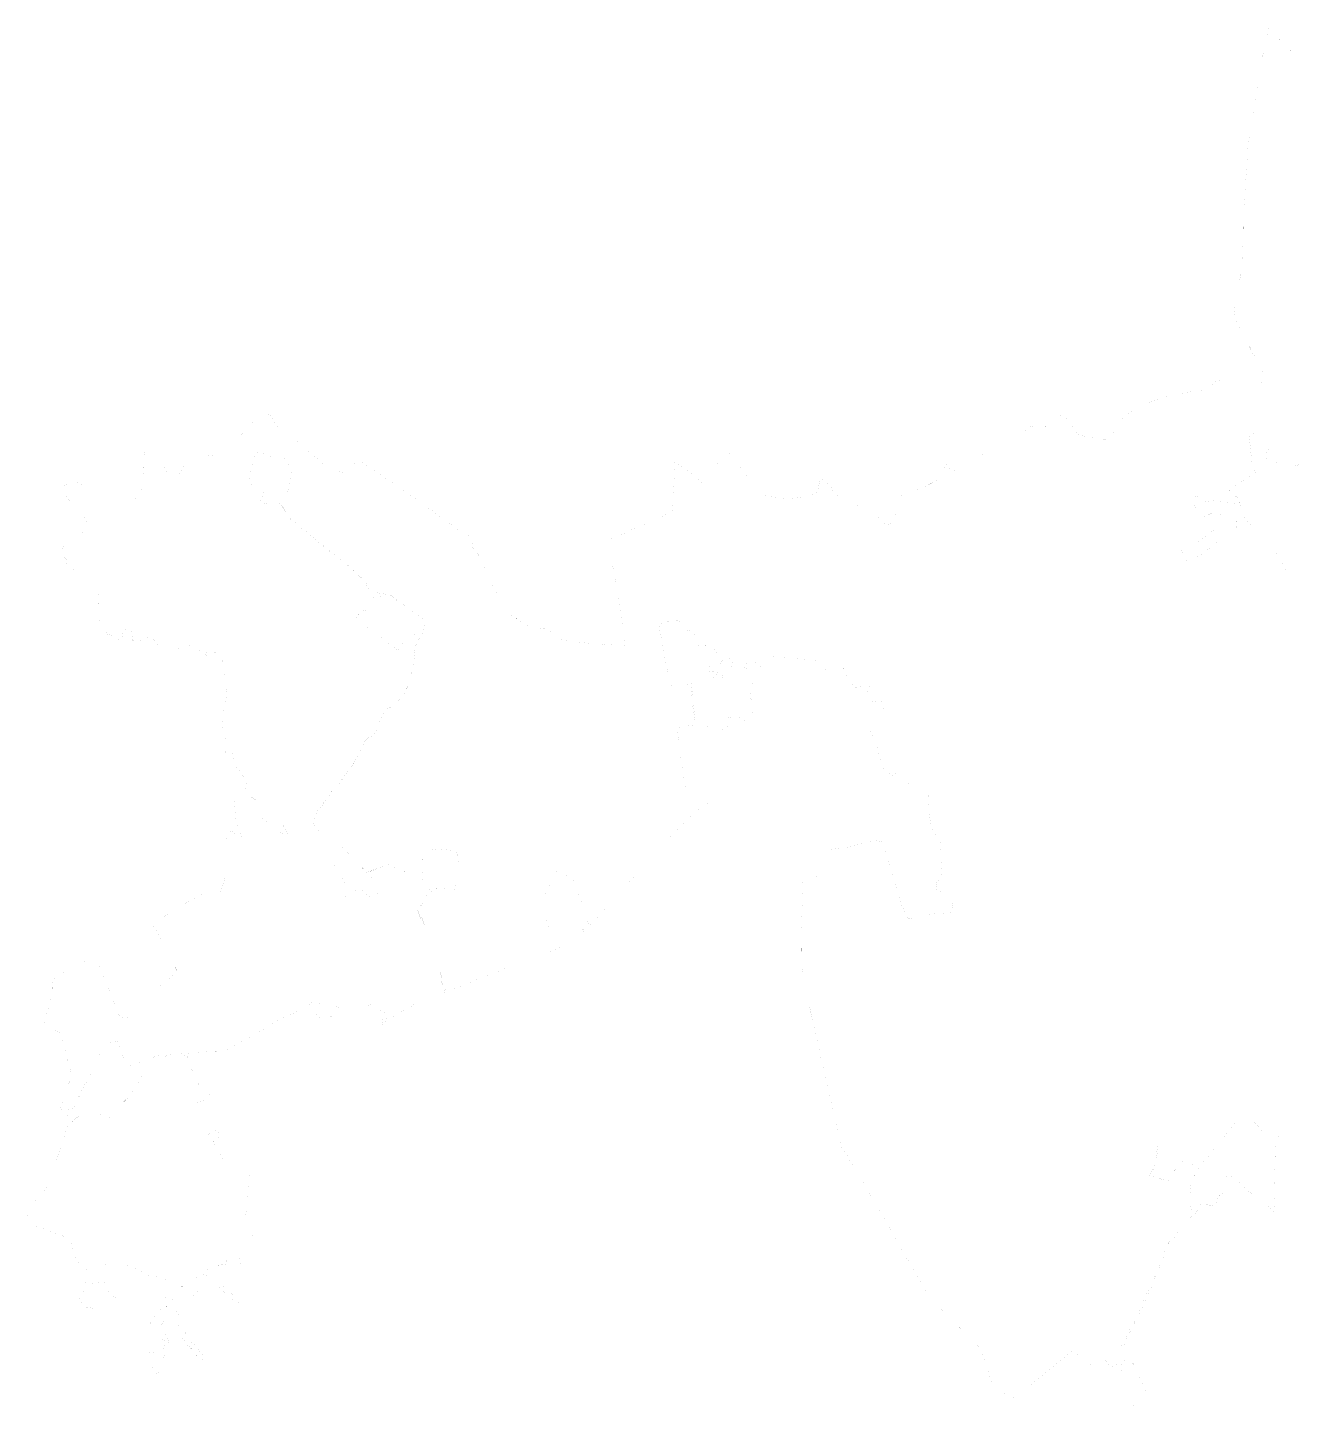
# Model space of a CAD drawing. Header units: millimetres. Extents: x 1265826 to 1360210, y 383897 to 506623.
# Drawn here: x 1287607 to 1304184, y 423503 to 441539 of the extents above; entities that cross this region are included whole.
import ezdxf

# ---------------------------------------------------------------- set-up
doc = ezdxf.new("R2010")
doc.units = ezdxf.units.MM
doc.layers.add('14', color=7, linetype='Continuous')

msp = doc.modelspace()

# ---------------------------------------------------------------- linework, layer by layer
at = {"layer": '14', "color": 12, "const_width": 0.17, "flags": 128}
for points in [[(1304237.5, 441164.7), (1304178.1, 441212.4), (1303861.6, 441538.8), (1303854.5, 441528.7), (1303855.4, 441459.6), (1303840, 441380.6), (1303801.8, 441208.8), (1303772.7, 441064.5), (1303737.3, 440798.9), (1303665.5, 440356.2), (1303649.1, 440206.3), (1303640.3, 440161.6), (1303613.3, 440048.5), (1303600.6, 439977.8), (1303573.7, 439559.3), (1303549.4, 439205.9), (1303546.5, 438946.8), (1303546, 438858.2), (1303534, 438701.7), (1303525.5, 438399.7), (1303427, 437902.1), (1303418.3, 437795.1), (1303443.9, 437696.1), (1303500.4, 437600.2), (1303661.7, 437274.9), (1303787.9, 437053), (1303777.4, 436877.7), (1303770, 436875.2), (1303684.9, 436846.7), (1303574.4, 436813.5), (1303527.3, 436808.2), (1303486.6, 436815.1), (1303445.7, 436846.3), (1303396.7, 436887.2), (1303343, 436910.4), (1303282.6, 436916.4), (1303215, 436911.4), (1303168.5, 436893.8), (1303088.6, 436820.1), (1303063.8, 436799.5), (1303012.9, 436782.9), (1302964.3, 436777.1), (1302894.8, 436777.1), (1302818.3, 436760.8), (1302734.5, 436736.2), (1302614.1, 436717.7), (1302535.1, 436708.3), (1302478.7, 436694.6), (1302421.9, 436668.6), (1302382.7, 436650.4), (1302347.4, 436644.2), (1302326.8, 436634.3), (1302236.1, 436569.9), (1302195.5, 436546.5), (1302118.6, 436517.9), (1302082.8, 436507.8), (1302035.8, 436483.9), (1301975.3, 436433), (1301918.1, 436358.1), (1301866.2, 436271.5), (1301818.1, 436208.2), (1301774.2, 436162.7), (1301739.6, 436139), (1301713.6, 436133.9), (1301665.5, 436137), (1301596.6, 436153.7), (1301531.8, 436172.7), (1301500.5, 436177.1), (1301431.6, 436186.8), (1301431, 436186.9), (1301429.3, 436187.2), (1301373.2, 436209.4), (1301342, 436243.1), (1301310.7, 436288.5), (1301287.8, 436329.2), (1301255.2, 436383.1), (1301199.3, 436435.8), (1301165.3, 436448.8), (1301135.8, 436456.5), (1301106.4, 436446.9), (1301087.9, 436428.6), (1301079.7, 436399.6), (1301082.7, 436380.4), (1301078.3, 436350.7), (1301062.5, 436327.8), (1301034.2, 436313.9), (1300996.6, 436305.7), (1300895.7, 436303.8), (1300786.3, 436309.9), (1300736.2, 436301.6), (1300709, 436284.3), (1300669.5, 436228.1), (1300643.5, 436193.7), (1300609.6, 436161.6), (1300559.9, 436126.3), (1300502.1, 436076.9), (1300461.5, 436023), (1300427.6, 435974.9), (1300394.8, 435948.4), (1300342.5, 435929.8), (1300282.2, 435918), (1300213.2, 435918.8), (1300107.1, 435939.7), (1300027.2, 435956.3), (1299989.7, 435952.6), (1299952.2, 435937.5), (1299926.1, 435920.2), (1299894.5, 435878.9), (1299879.9, 435848), (1299869.9, 435808), (1299854.2, 435778.3), (1299833.8, 435751.9), (1299804.3, 435733.5), (1299764.8, 435729.9), (1299718, 435741), (1299688.2, 435763.6), (1299662.9, 435798.8), (1299648, 435812.3), (1299634.4, 435808.8), (1299623.2, 435781.4), (1299597.6, 435688.8), (1299578.5, 435648.8), (1299552.8, 435620.5), (1299483.6, 435581.3), (1299414.5, 435547), (1299320.3, 435493.9), (1299278.3, 435479.9), (1299205.5, 435462.3), (1299150.8, 435456.2), (1299107.6, 435440), (1299069.1, 435412.3), (1299051.1, 435382.5), (1299027.6, 435321.9), (1299010.1, 435241.4), (1298985.6, 435159.1), (1298950.7, 435096.2), (1298918, 435043.5), (1298899.2, 435029.8), (1298874.2, 435025.1), (1298845.6, 435034), (1298788.3, 435088.3), (1298721.7, 435150.6), (1298670.2, 435184.4), (1298645.1, 435194.5), (1298607.3, 435222.7), (1298533, 435243.9), (1298459.3, 435278.4), (1298325.5, 435344.7), (1298262.6, 435377.4), (1298225.9, 435404.5), (1298184.8, 435441.3), (1298148, 435491.2), (1298100.8, 435559.3), (1298074.4, 435589.9), (1298053.8, 435606.8), (1298028.7, 435610.1), (1298000.3, 435600.8), (1297983.3, 435581.2), (1297974.6, 435520.8), (1297971.4, 435485.4), (1297962.5, 435467.1), (1297950.1, 435447.6), (1297927.4, 435431.5), (1297894.4, 435422.1), (1297815.1, 435410.2), (1297782, 435388.1), (1297717.3, 435379.6), (1297649.8, 435374.4), (1297600.6, 435363.9), (1297531.8, 435362.7), (1297432.9, 435374.1), (1297318, 435394.9), (1297249, 435410), (1297211.8, 435424.6), (1297121.2, 435481.8), (1297095.3, 435516), (1297082.8, 435569.3), (1297067.6, 435621.9), (1297056, 435644.1), (1297012.4, 435695.8), (1296954.6, 435776), (1296923.1, 435833.2), (1296906.7, 435860.7), (1296872.7, 435903), (1296827.1, 435950.7), (1296805, 435962.3), (1296773.9, 435965.5), (1296739.6, 435951.7), (1296705.4, 435919.7), (1296669.5, 435864.3), (1296640.1, 435813.4), (1296609.6, 435737.6), (1296587.2, 435673.6), (1296578, 435639.8), (1296570.8, 435610), (1296554.8, 435583.6), (1296529.9, 435569.2), (1296492.8, 435561.5), (1296453, 435571.4), (1296420.6, 435590), (1296369.6, 435638.9), (1296337.7, 435671.1), (1296288.1, 435714), (1296216.5, 435760.5), (1296158.9, 435793.2), (1296090.3, 435850.8), (1296088.4, 435823.1), (1296075.4, 435486.5), (1296053.2, 435191), (1295836.2, 435095.1), (1295722.7, 435039.6), (1295219.4, 434821.6), (1295259.5, 434581.4), (1295328.4, 434177.9), (1295444.3, 433441.8), (1295155.1, 433456.6), (1295091.7, 433453.5), (1294981.6, 433467.5), (1294883, 433475.6), (1294794.2, 433480.4), (1294701.6, 433495.9), (1294664.5, 433499.7), (1294596.8, 433526.2), (1294554.2, 433550.6), (1294554.3, 433552.7), (1294495.4, 433584.1), (1294453.3, 433624.4), (1294408.5, 433657.1), (1294384.1, 433666.4), (1294345, 433663.4), (1294302.6, 433649.6), (1294260.4, 433650.7), (1294225.9, 433663.9), (1294183.1, 433692), (1294146, 433698.5), (1294115.5, 433704.3), (1294093.2, 433719), (1294065.8, 433767.5), (1294052.2, 433783.6), (1294029.2, 433788.1), (1294001.1, 433787.8), (1293984.2, 433791.1), (1293965.8, 433810.5), (1293928.3, 433862.2), (1293910.8, 433883.4), (1293889.1, 433905.5), (1293875.4, 433931.8), (1293860.9, 433966.1), (1293849.9, 434003.2), (1293841.6, 434028.8), (1293822.6, 434046.9), (1293789.3, 434074.3), (1293762.1, 434121.1), (1293706, 434218.5), (1293689, 434237.2), (1293679.4, 434268.9), (1293672.8, 434281.4), (1293659.6, 434288.4), (1293654.1, 434296.1), (1293650.6, 434328.3), (1293648.1, 434359.5), (1293633.2, 434384.4), (1293628.6, 434420.5), (1293621.3, 434437.4), (1293599.8, 434460.8), (1293579.4, 434492.4), (1293569.4, 434509.8), (1293574.1, 434536.7), (1293582.2, 434559.5), (1293580.9, 434582), (1293571.5, 434597.8), (1293557.7, 434609.7), (1293542.9, 434611.8), (1293525.4, 434617.1), (1293515.5, 434629.7), (1293503.8, 434652.6), (1293488.3, 434674.9), (1293451.6, 434705.1), (1293438.3, 434724.1), (1293436.5, 434753.7), (1293440.5, 434805.7), (1293434.3, 434826.5), (1293417.2, 434848.3), (1293388.6, 434874.7), (1293320.5, 434905.4), (1293206.9, 434984.3), (1293013.9, 435127.7), (1292722.7, 435339.4), (1292146.6, 435734.3), (1291924.2, 435888.9), (1291887, 435818.8), (1291861.6, 435772.6), (1291844.8, 435750), (1291825.2, 435736.2), (1291789.7, 435726.7), (1291733.6, 435708.8), (1291706.2, 435710.3), (1291681.5, 435730.3), (1291656.7, 435749.3), (1291630.9, 435759), (1291585.7, 435761.9), (1291568.8, 435762.9), (1291533.1, 435783.4), (1291484.7, 435817.6), (1291387.8, 435897.4), (1291212.8, 436053.8), (1291109.4, 436143.8), (1291064.3, 436191.2), (1291036.3, 436212.4), (1291012.3, 436226.3), (1290968.9, 436247.8), (1290939.2, 436261.9), (1290906.8, 436286.3), (1290874.8, 436322.2), (1290826.9, 436391.6), (1290795.4, 436441.7), (1290740.9, 436485.7), (1290684.8, 436525.3), (1290666.9, 436529.3), (1290644.5, 436516.6), (1290619.1, 436479.2), (1290599, 436428.6)], [(1290599, 436428.6), (1290593.9, 436415.8), (1290567.2, 436374.1), (1290535.3, 436329.4), (1290482.5, 436266.2), (1290449.7, 436236.7), (1290408.5, 436210.1), (1290375.6, 436184.3), (1290343.5, 436157.8), (1290320.4, 436129.8), (1290282.7, 436060.4), (1290242.6, 436003.2), (1290197.1, 435959.2), (1290174.8, 435941.6), (1290148.1, 435931.5), (1290104.3, 435925.7), (1290031.4, 435924.6), (1289938.9, 435931.6), (1289861.9, 435948.9), (1289814.2, 435954.5), (1289781, 435949.5), (1289741.8, 435922.9), (1289714.3, 435879.7), (1289651.8, 435783.8), (1289615.6, 435719.5), (1289587.4, 435683.2), (1289560.8, 435658.3), (1289525.8, 435646.6), (1289494.6, 435652.9), (1289437.1, 435710.7), (1289378, 435795), (1289327.3, 435866.4), (1289286.2, 435930.6), (1289263.3, 435968.6), (1289236.8, 435995.9), (1289209.2, 436017.2), (1289173.4, 436017), (1289152.1, 435997.1), (1289139.6, 435967.9), (1289131.2, 435915.8), (1289131.5, 435846.5), (1289126.5, 435774), (1289133.4, 435651.4), (1289132.3, 435576.4), (1289119.2, 435505), (1289093.8, 435458.9), (1289061.3, 435407.7), (1289028.3, 435373.5), (1289015.1, 435348.7), (1288914.3, 435323.9), (1288824.4, 435330.2), (1288769.3, 435348.3), (1288617.6, 435398.4), (1288534.7, 435453.1), (1288509.8, 435440.1), (1288475.3, 435440.9), (1288356.7, 435519.3), (1288296.9, 435554.5), (1288273.3, 435572.4), (1288244.6, 435579.1), (1288205.4, 435562.4), (1288177.3, 435542), (1288095.9, 435545.6), (1288077.5, 435525.3), (1288073.6, 435509.1), (1288081.9, 435478), (1288105.3, 435413.6), (1288125.3, 435377.6), (1288154.5, 435337.5), (1288200.3, 435283.6), (1288248.8, 435235.3), (1288301.2, 435177), (1288354.6, 435114.2), (1288376.3, 435073.8), (1288385.9, 435033.4), (1288384.4, 435004.3), (1288360.6, 434969.1), (1288315.7, 434908.5), (1288282.6, 434876.5), (1288271.3, 434871.2), (1288254.7, 434863.2), (1288238.5, 434843.4), (1288201, 434802.6), (1288171.1, 434778.3), (1288137.3, 434761.6), (1288109.3, 434755.4), (1288081.4, 434741.7), (1288043.6, 434675.4), (1288043.9, 434640.3), (1288061.6, 434608.6), (1288092.8, 434588.1), (1288110.3, 434576.5), (1288117, 434561.9), (1288121.9, 434553.2), (1288114, 434519), (1288097.8, 434488.7), (1288090, 434475.4), (1288084, 434460.4), (1288100.4, 434417.7), (1288158.7, 434425.3), (1288212.9, 434431), (1288256.8, 434457.9), (1288287.5, 434443.2), (1288302, 434427.2), (1288308.3, 434424.2), (1288344.5, 434395.4), (1288349.6, 434374.6), (1288344.8, 434358.7), (1288339.4, 434353.2), (1288324.9, 434341.2), (1288320, 434337.9), (1288298.6, 434315.7), (1288294.3, 434299.8), (1288303.8, 434278.5), (1288332.9, 434259.5), (1288432.2, 434219.7), (1288526.3, 434190.5), (1288546.6, 434178.6), (1288550, 434158.9), (1288539.4, 434118.4), (1288535.2, 434091.9), (1288537.1, 433977.4), (1288510.6, 433932.4), (1288502.6, 433907.7), (1288507.2, 433869.1), (1288523.9, 433835.3), (1288541, 433813.5), (1288548.8, 433791.2), (1288544.6, 433762.6), (1288545.4, 433739.7), (1288558.6, 433713.7), (1288586.2, 433685.4), (1288612.6, 433662.6), (1288617.6, 433651.7), (1288624.9, 433622.8), (1288649.7, 433602.1), (1288660.6, 433580), (1288684.1, 433577.4), (1288716.6, 433556.3), (1288741.9, 433529.1), (1288775.9, 433517.9), (1288811.5, 433516.5), (1288837.2, 433526.5), (1288853.3, 433567.7), (1288856.8, 433612.6), (1288874.7, 433641.2), (1288896.5, 433644.7), (1288942, 433632.4), (1288967.8, 433622.7), (1289005.8, 433605.1), (1289009.6, 433577.6), (1288989.5, 433557.1), (1288972.8, 433545.1), (1288964.6, 433528.3), (1288969.5, 433517.2), (1288994.7, 433504.2), (1289064.8, 433499.8), (1289114, 433508.9), (1289186.4, 433552), (1289203.2, 433549.3), (1289225.5, 433533.3), (1289265.6, 433510.6), (1289303.1, 433462.1), (1289314.3, 433435.4), (1289343.5, 433408.8), (1289358, 433406), (1289375.2, 433410.3), (1289390.8, 433433.7), (1289403.7, 433465), (1289418.4, 433482.4), (1289437.9, 433490), (1289456.6, 433487.8), (1289526.7, 433455.6), (1289572.7, 433422.4), (1289587.3, 433406.2), (1289595.1, 433383.5), (1289595.2, 433360.7), (1289639.3, 433375.4), (1289692, 433416.1), (1289722.6, 433442), (1289738.5, 433446.3), (1289775.9, 433433.9), (1289831.4, 433402.3), (1289862.4, 433373.9), (1289899.8, 433358.2), (1289944.4, 433361.7), (1289953, 433354.3), (1289951, 433335.1), (1289942.6, 433317), (1289950.1, 433309.6), (1290005.2, 433331.3), (1290068.9, 433351.9), (1290114.7, 433344.8), (1290147.8, 433328), (1290156.4, 433277.8), (1290157.7, 433244.8), (1290179.3, 433193.9), (1290181.6, 433172.6), (1290161.6, 433149.1), (1290146.8, 433131.9), (1290156.5, 433117.1), (1290194, 433079.1), (1290183.5, 433049.2), (1290172.1, 433017.2), (1290172.2, 432993.8), (1290203.2, 432977), (1290210.8, 432956.8), (1290202.5, 432929.1), (1290220.9, 432884.5), (1290216.8, 432850.3), (1290201.2, 432806.6), (1290211.1, 432755.5), (1290218.8, 432724.7), (1290188.2, 432689.4), (1290173.4, 432672.3), (1290168.5, 432614.8), (1290173.3, 432549.9), (1290166.2, 432502), (1290158, 432449.8), (1290156.1, 432418.5), (1290158.9, 432315.3), (1290177.1, 432301.6), (1290200.6, 432283.7), (1290207.2, 432261.4), (1290200, 432223.1), (1290218.3, 432196.6), (1290224.8, 432173.2), (1290212.2, 432154), (1290199.7, 432124.1), (1290196.7, 432083.6), (1290194.8, 432054.9), (1290206.8, 432019.9), (1290277.9, 432043.8), (1290297.1, 432011.5), (1290305.8, 431992.4), (1290318.2, 431886), (1290336.6, 431844.7), (1290390.2, 431784.4), (1290477.1, 431655.5), (1290449.4, 431509.5), (1290841.1, 431247.1), (1290966.6, 431060.1), (1291062.5, 430891.6), (1290828.4, 431058.1), (1290653.4, 431200.9), (1290320.2, 431395.4), (1290334.5, 431125), (1290408.5, 430935.8), (1290368.3, 430912.1), (1290280.5, 431021.2), (1290180.9, 430845.1), (1290196.7, 430512.2), (1290192, 430368.2), (1290058.8, 430013.5), (1289999.2, 430251.3), (1289853.1, 430160.8), (1289768, 430113.9), (1289237, 429793.6), (1289363.6, 429576.5), (1289567.3, 429170.7), (1289483.5, 429095.9), (1289305.7, 428938.6), (1289224.1, 428848.6), (1289159.6, 428785.4), (1289055.9, 428661.5), (1289000.2, 428603.3), (1288906.6, 428564.1), (1288817, 428560.6), (1288583.8, 429151.3), (1288490, 429372), (1288381.1, 429308.5), (1288321.5, 429281.9), (1288131.4, 429185.5), (1288022.4, 429110.7), (1287929.9, 429058.7), (1287938.7, 428972.5), (1287938.1, 428906), (1287814.9, 428447.6), (1287896.9, 428436.3), (1288043.9, 428347.6), (1288182, 427812.6), (1288173.8, 427770.8), (1288105.2, 427561.1), (1288064.9, 427454.2), (1288037.5, 427382.8), (1288131.3, 427139.5), (1288031.2, 426820), (1287980.9, 426686), (1287893, 426452.3), (1287804.3, 426210.2), (1287788.6, 426197.8), (1287686.2, 426143.4), (1287606.9, 426080.1), (1287613.9, 425879.4), (1287635.7, 425861.7), (1287656.4, 425836.8), (1287675.2, 425829.8), (1287709.1, 425830), (1287738.7, 425824.2), (1287783.9, 425803.4), (1288034.1, 425715.5), (1288106.1, 425680.1), (1288163.5, 425639.9), (1288185.5, 425599.6), (1288192.8, 425541), (1288208.7, 425489.7), (1288261.1, 425366.4), (1288279.5, 425339.6), (1288364.9, 425327.4), (1288375.9, 425310.3), (1288384.4, 425251.7), (1288378.3, 425168.7), (1288357.6, 425060.1), (1288349, 424994.2), (1288322.2, 424906.3), (1288284.1, 424885.1), (1288276.5, 424857), (1288290.2, 424833.2), (1288309.3, 424827.2), (1288334.2, 424824.9), (1288352.5, 424801.6), (1288363.4, 424773.9), (1288378.1, 424763.3), (1288396.7, 424760.9), (1288434.6, 424757.3), (1288482.7, 424737.8), (1288536.2, 424705.4), (1288561.1, 424689), (1288564.2, 424697.9), (1288581.4, 424711.1), (1288608.3, 424731), (1288625.5, 424761.1), (1288646, 424791.2), (1288675.5, 424812.2), (1288703, 424813.9), (1288731.5, 424806.8), (1288747.3, 424819.5), (1288765.1, 424837.5), (1288769.8, 424850), (1288778.4, 424857.8), (1288788.6, 424845.8), (1288793.2, 424819.8), (1288808.7, 424807.4), (1288846.3, 424810.6), (1288858.7, 424822.2), (1288849.9, 424844.8), (1288821.3, 424866.3), (1288800.1, 424866.2), (1288786.5, 424881), (1288748.7, 424894.3), (1288695.7, 424925.6), (1288675.5, 424949.7), (1288667.8, 424989.7), (1288677, 425043.1), (1288654.7, 425063), (1288605, 425092.1), (1288551.3, 425089.2), (1288501.7, 425086.7), (1288442.8, 425076.2), (1288411, 425098.1), (1288412.8, 425142.4), (1288419.8, 425196.2), (1288419.4, 425260.5), (1288412.5, 425332.1), (1288419.7, 425360.6), (1288432, 425366.8), (1288474.7, 425363.9), (1288543.8, 425349.1), (1288626.5, 425323.9), (1288699.2, 425321.8), (1288813.9, 425333.2), (1288899.1, 425322.7), (1288985.7, 425289.1), (1289078.6, 425245.1), (1289152.6, 425203.5), (1289182.4, 425184.9), (1289238.6, 425183.6), (1289275.5, 425173.8), (1289321.6, 425144.1), (1289352.9, 425134.3), (1289404.7, 425134.7), (1289453.6, 425114.2), (1289494.4, 425085.7), (1289504.8, 425057), (1289493.2, 425018), (1289459.8, 424958.5), (1289404.2, 424872.9), (1289391.4, 424829.6), (1289367.5, 424755.8), (1289341.5, 424725.4), (1289299.3, 424687.5), (1289266.2, 424647), (1289231.5, 424585.4), (1289220.3, 424558.3), (1289236, 424539.6), (1289258.1, 424534.1), (1289277, 424518.7), (1289314.8, 424478.5), (1289337.1, 424441.8), (1289357, 424407.7), (1289358.8, 424377.4), (1289364.7, 424357), (1289387.7, 424340), (1289414, 424317.3), (1289419.1, 424292), (1289407.8, 424272.3), (1289396.5, 424254.2), (1289392.7, 424219.4), (1289376.6, 424184.1), (1289355.4, 424168.4), (1289313, 424162.4), (1289287.6, 424179.4), (1289230.4, 424171.6), (1289204.3, 424172.2), (1289178.1, 424162.3), (1289193.9, 424124.1), (1289230, 423998.6), (1289270.9, 423885), (1289282.6, 423884.6), (1289318.3, 423912.2), (1289342.9, 423950.9), (1289342.2, 423976.7), (1289330.4, 423997.9), (1289310.5, 424018.6), (1289317.5, 424029.2), (1289366.8, 424076.7), (1289401.9, 424115.7), (1289414.8, 424149.8), (1289421.1, 424196.5), (1289450.1, 424247.4), (1289459.9, 424282.1), (1289457.7, 424311.5), (1289448.3, 424344.9), (1289414.4, 424408), (1289385.7, 424457), (1289365.6, 424516.3), (1289367.4, 424538.6), (1289378.9, 424563.1), (1289412.4, 424623.1), (1289429.3, 424669.6), (1289428, 424779.1), (1289439.5, 424802.3), (1289456.1, 424808), (1289461.3, 424796.8), (1289467.1, 424791.1), (1289483.2, 424751.6), (1289496.5, 424700.6), (1289508.9, 424681.3), (1289521.2, 424665.6), (1289539.4, 424643.4), (1289546, 424618.3), (1289550.5, 424590.9), (1289565.7, 424583.1), (1289577.4, 424560.9), (1289587, 424516.9), (1289593.2, 424447.2), (1289603.5, 424415.6), (1289620.2, 424397), (1289623.3, 424359.6), (1289651.5, 424341.1), (1289673.2, 424318.3), (1289685, 424283.8), (1289701.7, 424263.8), (1289747, 424227.8), (1289805.7, 424167.8), (1289826.1, 424126.2), (1289884.3, 424031), (1289892.7, 424068.4), (1289908.2, 424104.5), (1289904.5, 424133.3), (1289885.7, 424157.3), (1289848.8, 424196.6), (1289819.7, 424243.9), (1289789.9, 424282.5), (1289750.9, 424306.7), (1289724.1, 424340.3), (1289679, 424420), (1289645.3, 424513.3), (1289630.4, 424583.7), (1289581.8, 424675.6), (1289544.6, 424742.2), (1289506.7, 424818.1), (1289504.9, 424864.8), (1289518.6, 424904.3), (1289532.2, 424932.7), (1289558.6, 424962.5), (1289578.4, 424984.5), (1289595.1, 425012.6), (1289620.8, 425031.7), (1289648.7, 425031.9), (1289669.8, 425012.1), (1289730.8, 424928.1), (1289752.8, 424906.3), (1289770.9, 424889.5), (1289781.9, 424881.6), (1289794.8, 424890.6), (1289787.7, 424909.5), (1289782.6, 424925.4), (1289793.4, 424947.4), (1289808.2, 424963.5), (1289834.1, 424966.7), (1289848, 424977.7), (1289849.8, 424999.7), (1289845.6, 425029.5), (1289828.3, 425083.8), (1289809.1, 425130.5), (1289834.7, 425160.5), (1289887.3, 425188.8), (1289911.2, 425189), (1289954.1, 425175.4), (1289998.7, 425156.1), (1290024.9, 425115.5), (1290040.1, 425076.7), (1290066.1, 425066.9), (1290091.1, 425056.1), (1290118.2, 425027.4), (1290179.3, 424971.1), (1290233.5, 424913.7), (1290342.9, 424809.7), (1290400.3, 424753.8), (1290411.8, 424773.3), (1290396.7, 424796.5), (1290360.8, 424840.9), (1290319.8, 424881.4), (1290293.3, 424915.3), (1290293.2, 424931), (1290282.1, 424943.9), (1290267.1, 424954.8), (1290237.1, 424975.5), (1290203, 424998.1), (1290192, 425014), (1290161.8, 425061.3), (1290135.8, 425085), (1290098.7, 425106.7), (1290071.8, 425118.5), (1290052.7, 425143.2), (1290034.5, 425183), (1290017.4, 425201.8), (1290001.5, 425212.4), (1289976.5, 425234.1), (1289964.3, 425265.9), (1289971.1, 425291.9), (1289988.8, 425313.9), (1290014.7, 425321.1), (1290049.3, 425319.2), (1290092.2, 425307.6), (1290119.1, 425306.8), (1290135, 425313.9), (1290159.8, 425325), (1290192.7, 425317.3), (1290208.6, 425322.4), (1290208.5, 425341.3), (1290210.3, 425373.2), (1290222, 425396.2), (1290250.8, 425411.3), (1290273.8, 425403.5), (1290339.9, 425345.2), (1290387.9, 425315.7), (1290403.9, 425317.8), (1290399.7, 425337.7), (1290389.6, 425361.5), (1290385.5, 425385.4), (1290387.3, 425404.3), (1290398.1, 425423.3), (1290565.4, 425444), (1290567.2, 425664.4), (1290562.3, 425692.9), (1290509.3, 425778.6), (1290471.9, 425859.7), (1290463.6, 425939.2), (1290488.6, 426160.1), (1290524.6, 426533.1), (1290511.6, 426548.7), (1290492.1, 426568.1), (1290458.4, 426577.2), (1290388.4, 426585), (1290341.7, 426601.8), (1290235.4, 426620), (1290201.7, 426623.9), (1290178.4, 426614.8), (1290149.8, 426596.7), (1290165.4, 426631.7), (1290178.4, 426675.8), (1290136.9, 426743.2), (1290140.8, 426765.2), (1290051.3, 426906.6), (1290047.4, 426940.3), (1290123.9, 427005.1), (1290087.6, 427110.1), (1290077.2, 427093.3), (1290072, 427060.8), (1290002, 427046.6), (1289935.9, 426993.4), (1289837.4, 427241.1), (1289797.2, 427324.1), (1289797.2, 427339.6), (1289784.2, 427363), (1289773.8, 427401.9), (1289784.2, 427426.5), (1289819.2, 427447.2), (1289864.6, 427462.8), (1289943.7, 427486.6), (1290011.1, 427534.1), (1289810.5, 427728.4), (1289693.3, 428071.5), (1289545, 428057.7), (1289242.5, 428031.8), (1289185.6, 428020.6), (1289035.6, 427963.7), (1288955.5, 427934.4), (1288972.6, 427915.1), (1288995.5, 427892.2), (1289107.6, 427812.2), (1289106.3, 427791.5), (1289068.7, 427724.1), (1288941.7, 427529.6), (1288915.7, 427508.8), (1288897.6, 427485.5), (1288871.6, 427459.5), (1288814.6, 427398.6), (1288801.6, 427379.2), (1288786.1, 427366.2), (1288694.3, 427259.1), (1288665, 427233.2), (1288646, 427231.5), (1288618.5, 427257.4), (1288580.5, 427279.8), (1288544.3, 427293.6), (1288506.4, 427302.2), (1288470.2, 427298.7), (1288401.2, 427291.8), (1288370.2, 427288.4), (1288342.6, 427279.8), (1288306.3, 427276.7), (1288266.1, 427258.6), (1288219.5, 427227.5), (1288184.4, 427191.1), (1288178, 427180.8), (1288152, 427209.3), (1288131.3, 427280.6), (1288107.9, 427337.3), (1288148.1, 427351.9), (1288179.3, 427370.1), (1288223.3, 427383), (1288231.1, 427411.6), (1288246.1, 427439.3), (1288264.7, 427494.3), (1288271.2, 427535.8), (1288275.9, 427545.1), (1288302, 427505), (1288316.9, 427539.5), (1288308.5, 427577.7), (1288329, 427633.6), (1288350.4, 427648.5), (1288359.7, 427687.6), (1288379.3, 427706.7), (1288381.2, 427741.2), (1288411, 427792.4), (1288420.3, 427786.8), (1288435.2, 427805.5), (1288436.7, 427811.7), (1288437.7, 427818.5), (1288438.9, 427827.8), (1288437.1, 427846.5), (1288464.5, 427900.4), (1288467.8, 427907), (1288487.4, 427935.4), (1288522.8, 428015.6), (1288517.2, 428033.3), (1288533, 428046.3), (1288546.1, 428082.6), (1288546.2, 428113), (1288552.7, 428123.4), (1288566.9, 428128.6), (1288599.4, 428146.7), (1288618.8, 428171.4), (1288705.7, 428240.1), (1288734.2, 428247.9), (1288775.7, 428254.4), (1288791.3, 428237.5), (1288795.6, 428224.4), (1288812.3, 428172.5), (1288853.5, 428044.3), (1288861.4, 428031.4), (1288880.7, 428000.2), (1288924.8, 427958.7), (1288937.8, 427948.4), (1289025.3, 427980.1), (1289180.4, 428040.4), (1289242.5, 428052.5), (1289544.2, 428078.3), (1289690.7, 428092.1), (1289868.3, 428109.4), (1289997.5, 428119.7), (1290109.6, 428121.4), (1290187.7, 428122.8), (1290486, 428287), (1290743.8, 428438), (1290986.6, 428574.4), (1291085.3, 428617.4), (1291209.4, 428686.8), (1291444.1, 428820.3), (1291384.7, 428532), (1291397.6, 428537.1), (1291458.1, 428581.8), (1291500.9, 428597.3), (1291595.6, 428574), (1291637, 428592.1), (1291633.2, 428623.3), (1291621.5, 428689.4), (1291630.6, 428701.1), (1291638.3, 428703.6), (1291753.7, 428689.4), (1291761.5, 428695.9), (1291779.7, 428712.7), (1291796.5, 428714), (1291840.6, 428692), (1291867.8, 428685.5), (1291917.1, 428669.9), (1291975.5, 428663.4), (1291985.8, 428663.4), (1292004, 428680.3), (1292028.6, 428714), (1292084.4, 428725.7), (1292112.9, 428734.8), (1292124.6, 428729.6), (1292142.7, 428699.8), (1292181.6, 428673.8), (1292230.9, 428667.3), (1292255.5, 428629.7), (1292303.5, 428620.7), (1292368.3, 428612.9), (1292381.3, 428592.1), (1292310, 428545.5), (1292230.9, 428522.1), (1292216.6, 428514.3), (1292214, 428497.5), (1292249.6, 428425.1), (1292249.7, 428458.9), (1292260.4, 428495), (1292399.8, 428575.4), (1292689, 428739.3), (1293046.9, 428882.3), (1293076.8, 428893.8), (1293044.8, 428995.4), (1292851.5, 429578.2), (1292560.2, 430456.4), (1292566.2, 430462.4), (1292439.7, 430512), (1292388.5, 430555.4), (1292352.6, 430562.4), (1292219, 430524.6), (1292051.8, 430458), (1292169.6, 430352.3), (1292205.6, 430319.9), (1292243.4, 430269.7), (1292236.1, 430260.7), (1292197.6, 430187.2), (1292158, 430151.8), (1292155.5, 430153.1), (1292144.3, 430139.6), (1292115.5, 430133.8), (1292085.9, 430144.8), (1291988.7, 430234.3), (1291922.6, 430233), (1291918.4, 430236.8), (1291902.7, 430220), (1291880.1, 430189.8), (1291830.8, 430143), (1291811.3, 430133.9), (1291789.4, 430136.8), (1291755, 430164.3), (1291723.1, 430190.1), (1291763.5, 430252.4), (1291769.1, 430292.5), (1291764.7, 430318.7), (1291755.3, 430360), (1291730.7, 430389.9), (1291694.4, 430441.7), (1291663.2, 430493.6), (1291630.8, 430549.4), (1291586.7, 430585.7), (1291541.4, 430609), (1291507.6, 430625.9), (1291464.9, 430650.5), (1291442.8, 430673.8), (1291446.7, 430684.2), (1291495.5, 430738.1), (1291453.6, 430773), (1291428.5, 430787.4), (1291390.7, 430810.9), (1291354.8, 430843.6), (1291340, 430862.8), (1291337.2, 430869.5), (1291331.9, 430881.4), (1291328.4, 430890.8), (1291333.3, 430954.9), (1291343.6, 431039.1), (1291367, 431172.7), (1291379.3, 431219.7), (1291409.2, 431268.3), (1291517.5, 431421.1), (1291602.7, 431542), (1291659.6, 431598.9), (1291703.7, 431657.5), (1291781.9, 431765.3), (1291809.5, 431799.5), (1291854.4, 431852.3), (1291934.5, 431992.6), (1291962.8, 432066.5), (1292018.6, 432177.3), (1292051.2, 432218.9), (1292092.6, 432244.9), (1292120.1, 432261.7), (1292165.5, 432301.2), (1292193.8, 432352.1), (1292200.7, 432393.7), (1292212.7, 432453.7), (1292230.3, 432483.6), (1292252.2, 432527.7), (1292317, 432598.5), (1292375.4, 432647.2), (1292481.1, 432728.2), (1292514.6, 432774.6), (1292570.9, 432878.7), (1292620.8, 433027.3), (1292665, 433213.6), (1292678.2, 433348.1), (1292674.1, 433392.9), (1292766.7, 433589.4), (1292706.7, 433587.1), (1292678.2, 433576.7), (1292641.9, 433559.9), (1292608.6, 433545.1), (1292614.8, 433529.3), (1292615.1, 433526.7), (1292611.4, 433524.5), (1292604.3, 433530.1), (1292553.7, 433501.5), (1292525.2, 433469.1), (1292492.8, 433426.3), (1292474.6, 433397.8), (1292463, 433384.8), (1292443.5, 433386.1), (1292408.5, 433414.7), (1292369.6, 433440.6), (1292338.5, 433467.8), (1292315.2, 433493.7), (1292299.6, 433511.9), (1292280.2, 433526.2), (1292141.4, 433624.7), (1292061, 433672.7), (1292018.2, 433693.4), (1291976.8, 433706.4), (1291945.6, 433719.4), (1291928.8, 433733.6), (1291919.7, 433749.2), (1291915.8, 433769.9), (1291924.9, 433812.7), (1291941.7, 433843.8), (1291956, 433874.9), (1291978, 433890.5), (1292020.8, 433899.6), (1292116.8, 433887.9), (1292167.4, 433877.5), (1292185.6, 433876.5), (1292220.5, 433928.1), (1292227, 433939.8), (1292230.9, 433939.8), (1292175.1, 433994.2), (1292133.6, 434068.1), (1292173.8, 434068.1), (1292263.3, 434088.9), (1292303.5, 434107), (1292304.7, 434108.5), (1292259.8, 434117.1), (1292123.9, 434139.3), (1292082.1, 434164.5), (1292062.4, 434194.2), (1292047.1, 434246.4), (1291964.1, 434336.6), (1291774.8, 434515.3), (1291635.3, 434618.6), (1291377.9, 434822.2), (1291295.2, 434893.7), (1291037.3, 435111.4), (1290977.3, 435195.8), (1290952.4, 435237.5), (1290927.5, 435279.1), (1290858.2, 435401.1), (1290847.7, 435420.2), (1290829.5, 435381.8), (1290781.5, 435287.1), (1290767.3, 435288.4), (1290734.9, 435296.2), (1290705, 435300.1), (1290676.5, 435301.4), (1290654.5, 435307.9), (1290640.2, 435315.7), (1290640.2, 435323.5), (1290655.8, 435332.5), (1290680.4, 435339), (1290688.2, 435366.2), (1290696, 435451.8), (1290703.2, 435480.5), (1290685.5, 435487.1), (1290644.8, 435505.2), (1290637.8, 435511), (1290636.8, 435514.5), (1290496.3, 435556.8), (1290589.7, 435967.9), (1290601.3, 435971.8), (1290624.7, 435973), (1290639.1, 435969.6), (1290668.5, 435965.9), (1290699.4, 435955.1), (1290716.7, 435951), (1290733.8, 435941), (1290747.8, 435927.7), (1290845.8, 435897.9), (1290874.9, 435892.7), (1290907.3, 435892.7), (1290947.5, 435891.4), (1290976, 435887.5), (1290983.8, 435881), (1291004.6, 435855.1), (1291018.8, 435829.1), (1291029.2, 435808.4), (1291040.9, 435798), (1291064.2, 435774.7), (1291070.7, 435743.6), (1291062.9, 435680), (1291062.9, 435659.3), (1291062.9, 435645), (1291053.8, 435623), (1291038.3, 435572.4), (1291024, 435495.9), (1291017.5, 435458.3), (1291013.1, 435448.6), (1291011, 435444), (1290998.1, 435437.6), (1290963.1, 435438.8), (1290925.5, 435433.7), (1290890.5, 435416.8), (1290876.2, 435394.8), (1290870.3, 435393.3), (1290933.3, 435282.4), (1290982.9, 435199.5), (1291042.3, 435115.9), (1291297.8, 434899.4), (1291381.2, 434827), (1291638.6, 434624.1), (1291777.4, 434520.1), (1291968.4, 434341.7), (1292052.9, 434248.1), (1292069, 434195.3), (1292085.7, 434168.9), (1292124.7, 434143.9), (1292265.3, 434120.5), (1292346.9, 434106.2), (1292408.7, 434065.3), (1292454, 434021.2), (1292579.1, 433938.8), (1292640.6, 433899.8), (1292794.7, 433788.2), (1292812.8, 433760.9), (1292813.1, 433718.7), (1292799.9, 433645.3), (1292773.7, 433589.7), (1292682.4, 433395.5), (1292680.3, 433391.6), (1292684.2, 433365.8), (1292684.3, 433331.9), (1292671.7, 433212.9), (1292626.8, 433025.6), (1292576.6, 432876.2), (1292519.8, 432771.2), (1292485.7, 432722.9), (1292379.4, 432643.5), (1292312, 432586.6), (1292255.5, 432524), (1292236.5, 432484.9), (1292216.5, 432451.4), (1292207.2, 432393.8), (1292198.1, 432347.6), (1292169.9, 432299.3), (1292123.1, 432257.5), (1292093.8, 432240.1), (1292053.2, 432213.5), (1292021.5, 432174.1), (1291968.4, 432063.9), (1291941.2, 431994.2), (1291858.7, 431848.8), (1291814.3, 431795.5), (1291787.8, 431763.7), (1291709.6, 431652.6), (1291662.3, 431594.6), (1291608.5, 431539.7), (1291522.6, 431417.5), (1291414.8, 431266.7), (1291383.7, 431216.8), (1291373.1, 431171.6), (1291361.1, 431104.3), (1291375.4, 431057.6), (1291387.1, 431033), (1291418.2, 431009.6), (1291480, 430988.6), (1291519.3, 430973.3), (1291563.4, 430957.8), (1291591.9, 430934.4), (1291645.1, 430883.9), (1291654.2, 430860.5), (1291671, 430839.8), (1291754, 430764.6), (1291800.7, 430715.3), (1291851.9, 430666.4), (1292052.8, 430462.7), (1292217.7, 430528.4), (1292352.6, 430566.4), (1292390.7, 430558.4), (1292444.3, 430514.5), (1292569.4, 430465.4), (1292575.4, 430470.4), (1292740.2, 429975.9), (1292771.1, 430049.9), (1292798.6, 430112.5), (1292824.5, 430151.1), (1292872.7, 430195.3), (1292912.9, 430231.2), (1292908.9, 430233.8), (1292808.1, 430269.3), (1292791.3, 430321.2), (1292782.2, 430434), (1292787.1, 430629.2), (1292787.4, 430641.4), (1292800.4, 430689.4), (1292835.4, 430736.1), (1292852.2, 430749), (1292882, 430756.8), (1292950.8, 430764.6), (1293033.7, 430764.6), (1293089.5, 430760.7), (1293173.8, 430752.9), (1293206.2, 430752.9), (1293221.8, 430750.3), (1293228.2, 430745.1), (1293230.8, 430734.8), (1293243.8, 430669.9), (1293250.3, 430607.7), (1293246.9, 430563.5), (1293241.6, 430521), (1293236, 430492.3), (1293225.6, 430387.3), (1293226.9, 430348.8), (1293219.2, 430283.1), (1293204.9, 430234.3), (1293190.6, 430204.5), (1293125.8, 430222.6), (1293066.2, 430251.1), (1293011.7, 430265.4), (1292981.9, 430258.9), (1292923.5, 430229.1), (1292890.8, 430201.9), (1292832.3, 430148.1), (1292804.9, 430108.3), (1292743.8, 429964.8), (1292870.2, 429583.6), (1293062.9, 429001.4), (1293094.8, 428900.7), (1293097.7, 428901.8), (1293675.8, 429126), (1293860.1, 429203.8), (1293884.3, 429213.8), (1294457.3, 429428.8), (1294715.9, 429528.2), (1294554, 429710.5), (1294520.3, 429729.9), (1294437.3, 429741.6), (1294389.3, 429799.9), (1294459.4, 429889.4), (1294464.6, 429933.5), (1294437.3, 429968.5), (1294371.2, 430026.8), (1294351.7, 430082.6), (1294357.5, 430127.3), (1294416.6, 430227.8), (1294490.7, 430410), (1294508, 430434.2), (1294530.7, 430471.6), (1294551.4, 430485.8), (1294576.1, 430484.5), (1294836.7, 430306.9), (1294843.2, 430295.2), (1294847.1, 430271.9), (1294839.3, 430216.1), (1294825, 430200.6), (1294826.3, 430178.5), (1294844.5, 430150), (1294891.8, 430015.5), (1294885.9, 429989.2), (1294914.5, 429881.6), (1294928.4, 429849.3), (1294935.2, 429833.6), (1294954.7, 429788.3), (1294864, 429695.1), (1294862.6, 429683.2), (1294872.4, 429668.1), (1295159.8, 429969.5), (1295191, 430002.4), (1295486.1, 430334.5), (1295489.9, 430338.6), (1295997.2, 430888.2), (1296349.6, 431258.7), (1296368.5, 431271.4), (1296402.3, 431290.1), (1296486.2, 431315.2), (1296514.9, 431319.1), (1296512.7, 431383.6), (1296491.6, 431487.4), (1296472.1, 431571.8), (1296465, 431575.3), (1296464.7, 431561), (1296385.3, 431547.9), (1296335.9, 431534.5), (1296271, 431523.1), (1296248.3, 431529.6), (1296233.7, 431542.6), (1296199.6, 431732.4), (1296158.7, 432049.6), (1296146, 432178.5), (1296134.3, 432248.5), (1296121.4, 432359.1), (1296345.6, 432399.2), (1296342.1, 432485.9), (1296324, 432657.3), (1296301.2, 432913.4), (1296277.5, 432913.4), (1296243.4, 432928), (1296170.4, 432931.3), (1296107.1, 432919.9), (1296073, 432910.2), (1296042.2, 432913.4), (1296030.9, 432928), (1296019.3, 432980.4), (1295991.9, 433104.9), (1295925.8, 433454.3), (1295878.4, 433716.5), (1296006.5, 433752.2), (1296074.7, 433765.2), (1296128.4, 433766.3), (1296130.8, 433753.7), (1296158.9, 433760.4), (1296171.7, 433760.1), (1296175.3, 433760.6), (1296181.7, 433752.2), (1296204.5, 433687.3), (1296222.3, 433653.2), (1296236.9, 433637), (1296267.7, 433633.8), (1296292.1, 433637), (1296319.6, 433638.6), (1296334.2, 433630.5), (1296340.7, 433614.3), (1296352.1, 433560.8), (1296355.3, 433533.2), (1296369.9, 433473.1), (1296378, 433458.5), (1296395.9, 433440.7), (1296403.1, 433436.6), (1296527.3, 433439.1), (1296556.5, 433439.1), (1296564.6, 433426.1), (1296563, 433392), (1296644.1, 433388.8), (1296652.2, 433375.8), (1296652.2, 433359.6), (1296642.5, 433351.5), (1296566.2, 433346.6), (1296561.4, 433325.5), (1296517.6, 433310.9), (1296483.5, 433307.7), (1296477, 433299.6), (1296490, 433278.5), (1296493.2, 433273.6), (1296509.4, 433252.5), (1296515.9, 433190.9), (1296519.6, 433160.1), (1296637.9, 433178), (1296683.1, 433187), (1296731.8, 433267.7), (1296772.1, 433265.5), (1296839.2, 433261.8), (1296841.9, 433240.6), (1296840.9, 433206.9), (1296827.6, 433145.8), (1296821.7, 433093.4), (1296814.3, 433080.8), (1296793.1, 433080.7), (1296713.5, 433085.1), (1296670.9, 433087.3), (1296602.3, 433093), (1296550, 433093.9), (1296527.6, 433091.2), (1296531.4, 433081.3), (1296573.9, 433066.7), (1296611.3, 433063.2), (1296643.7, 433062.2), (1296663.8, 433048.6), (1296694.9, 433048.8), (1296721.1, 433044), (1296732.3, 433042.9), (1296734.9, 433030.4), (1296735, 433026.7), (1296726.2, 433022.9), (1296630.3, 433025.9), (1296615.4, 433018.3), (1296581.7, 433019.4), (1296521.9, 433013.9), (1296499.6, 432998.8), (1296476, 432984.9), (1296462.3, 432984.8), (1296460.8, 432989.7), (1296382.9, 432983.2), (1296326.1, 432965.4), (1296316.6, 432952.6), (1296311.5, 432945.9), (1296318, 432937.8), (1296322.9, 432926.4), (1296309.9, 432915.1), (1296333.7, 432656.7), (1296352.7, 432486.6), (1296354.7, 432408.2), (1296374.3, 432409.2), (1296375.3, 432401.3), (1296441.3, 432402.4), (1296493.2, 432402.4), (1296517.6, 432381.3), (1296528.9, 432345.6), (1296538.6, 432329.4), (1296572.7, 432313.2), (1296610, 432313.2), (1296778.2, 432353.7), (1296769.8, 432436.5), (1296797.4, 432494.9), (1296841.2, 432503), (1296899.6, 432503), (1296925.6, 432494.9), (1296959.6, 432493.3), (1296972.6, 432472.2), (1296979.1, 432460.8), (1297006.7, 432454.3), (1297024.5, 432451.1), (1297053.7, 432447.8), (1297070, 432457.6), (1297091.1, 432486.8), (1297105.7, 432537.1), (1297108.9, 432571.1), (1297092.7, 432627.9), (1297086.2, 432671.7), (1297094.3, 432715.5), (1297081.3, 432748), (1297078.1, 432790.2), (1297089.4, 432842.1), (1297138.1, 433064.6), (1297139.7, 433072.4), (1297132.1, 433076.2), (1297128.4, 433072.4), (1297070, 433106.5), (1297031, 433134.1), (1296990.5, 433168.2), (1297048.9, 433234.7), (1297073.2, 433246), (1297100.8, 433239.5), (1297125.1, 433228.2), (1297145.9, 433212.2), (1297167.3, 433186), (1297194, 433150), (1297324.8, 433313), (1297380.9, 433294.8), (1297460.4, 433286.6), (1297463.7, 433287.1), (1297472.4, 433288.5), (1297471.3, 433286.4), (1297508.9, 433282.8), (1297510.6, 433287.6), (1297524.1, 433285.1), (1297522.6, 433281.1), (1297542.1, 433278.6), (1297542.9, 433280.9), (1297560.4, 433277.9), (1297574, 433277.3), (1297730.5, 433265.9), (1297746.5, 433265.4), (1297781.9, 433258.8), (1297793.3, 433259.5), (1297830.6, 433260.7), (1297888.5, 433291.5), (1297998.7, 433189.4), (1298107.6, 433073), (1298115.3, 433076.9), (1298196.4, 433148.1), (1298264, 433100), (1298327.3, 433164.9), (1298339.6, 433169.9), (1298351.6, 433173), (1298371.1, 433163.3), (1298375.6, 433156.5), (1298380, 433149.3), (1298361.3, 433126), (1298357.5, 433114.8), (1298354.8, 433093.5), (1298345.1, 433072.4), (1298325.6, 433053), (1298434.3, 432910.2), (1298450.6, 432885.9), (1298465.2, 432882.6), (1298483, 432884.2), (1298554.4, 432918.3), (1298617.7, 432945.9), (1298658.2, 432858.3), (1298603.1, 432832.3), (1298642, 432754.5), (1298672.8, 432713.9), (1298682.6, 432700.9), (1298693.3, 432690.2), (1298767.7, 432753.5), (1298778.4, 432734.9), (1298794.5, 432712.3), (1298815.6, 432637.7), (1298820.5, 432608.5), (1298788, 432574.4), (1298750.7, 432540.3), (1298731.2, 432522.5), (1298721.5, 432465.7), (1298627.6, 432384.3), (1298618.5, 432376.5), (1298693.9, 432236.9), (1298718.2, 432168.8), (1298758.8, 432042.3), (1298794.5, 431914.1), (1298784.1, 431912.1), (1298832.6, 431818.4), (1298851.4, 431796.3), (1298892.9, 431770.9), (1298937.3, 431738.9), (1298948.1, 431728.8), (1298985.9, 431764.8), (1299020, 431784.3), (1299041.1, 431756.7), (1299092.8, 431632.7), (1299104.4, 431628.6), (1299115.7, 431628.6), (1299203.3, 431639.9), (1299256.9, 431657.8), (1299389.9, 431575), (1299407.7, 431557.2), (1299411, 431534.5), (1299409.4, 431469.6), (1299412.6, 431372.2), (1299417.7, 431318.2), (1299417.6, 431309.3), (1299440.2, 431104.6), (1299446.7, 431051), (1299475.9, 430995.9), (1299521.3, 430955.3), (1299536.7, 430942.3), (1299565.9, 430879), (1299570.3, 430773), (1299575.9, 430686.6), (1299590.3, 430535.1), (1299583.8, 430434.5), (1299572.4, 430397.2), (1299530.2, 430343.7), (1299518.1, 430330.7), (1299514.8, 430321), (1299517.2, 430319.3), (1299509.1, 430291.8), (1299517.2, 430265.8), (1299525.4, 430236.6), (1299557.8, 430217.1), (1299587, 430218.8), (1299613, 430218.8), (1299624.3, 430191.2), (1299635.7, 430134.4), (1299650.3, 430101.9), (1299684.3, 430101.9), (1299705.4, 430100.3), (1299721.7, 430080.9), (1299728.2, 430027.3), (1299739.5, 429960.8), (1299736.3, 429941.3), (1299616.2, 429930), (1299513.2, 429926.8), (1299461.3, 429923.5), (1299418.3, 429913.8), (1299209, 429861.8), (1299173.3, 429858.6), (1299134.4, 429871.6), (1299114.9, 429899.2), (1299080.5, 429990.5), (1299035.4, 430114.9), (1298837.9, 430796.5), (1298815.1, 430845.2), (1298786.4, 430871.5), (1298747.5, 430875.8), (1298703.6, 430880.7), (1298642, 430867.7), (1298363, 430791.4), (1298283.5, 430786.6), (1298184.5, 430776.8), (1298124.5, 430763.9), (1298090.4, 430747.6), (1298064.5, 430724.9), (1298058, 430699), (1298054.7, 430640.6), (1298045, 430535.1), (1298036.9, 430483.2), (1298007.7, 430437.8), (1297970.4, 430408.6), (1297915.2, 430403.7), (1297858.5, 430408.6), (1297834, 430405.9), (1297796.8, 430404.1), (1297779.7, 430402.1), (1297769.6, 430398.1), (1297768.9, 430388.9), (1297745.9, 429618.7), (1297744.5, 429259.2), (1297787.5, 429048.4), (1297884, 428562.6), (1297929.8, 428371.9), (1297965.5, 428207.7), (1298135.4, 427456.4), (1298231.4, 427047), (1298258.8, 426916.7), (1298276.7, 426864.8), (1298479, 426536.3), (1298723.6, 426111), (1298766.6, 426038.3), (1299252.7, 425194.3), (1299358.6, 425005.5), (1299434.5, 424881), (1299703.4, 424618), (1299891.2, 424426.3), (1300026.7, 424291.3), (1300054.9, 424260), (1300120.1, 424163.4), (1300227.6, 423820.7), (1300224.6, 423819.7), (1300262.9, 423700.1), (1300365.2, 423655.8), (1300524.7, 423567.7), (1300542.9, 423589.7), (1300553.2, 423596.2), (1300563.6, 423596.2), (1300580.5, 423578), (1300582.6, 423580.2), (1300596.4, 423594.1), (1300721.8, 423720.7), (1301314.3, 424205.6), (1301380.5, 424121.3), (1301403.5, 424095.7), (1301424.5, 424082.4), (1301457, 424060.4), (1301481.6, 424024.1), (1301499.7, 423983.9), (1301580.1, 424046.1), (1301595.7, 424052.6), (1301630.7, 424061.7), (1301657.9, 424100.6), (1301674.8, 424110.9), (1301699.4, 424113.5), (1301742.2, 424053.9), (1301816.9, 423966.1), (1301866.2, 424032.4), (1301875.7, 424065.4), (1301883.2, 424098.4), (1301882.5, 424127.4), (1301872.8, 424145.4), (1301859.3, 424168.4), (1301908.7, 424216.4), (1301960.5, 424272.4), (1301972, 424319.4), (1302030.2, 424429.7), (1302146.5, 424653.4), (1302317.7, 425035), (1302467.6, 425388.4), (1302538.5, 425562.4), (1302573.6, 425633.4), (1302687.1, 425765), (1302818.7, 425897.6), (1302916.8, 426029.4), (1302900, 426026.2), (1302862.1, 426035.5), (1302856.9, 426043.3), (1302842.7, 426158.7), (1302841.4, 426249.5), (1302851.8, 426364.9), (1302886.8, 426469.9), (1302916.6, 426528.2), (1302969.3, 426600.3), (1302959.9, 426594.2), (1302943.1, 426587.5), (1302927.3, 426585.8), (1302914.5, 426589.3), (1302895.5, 426606), (1302873.3, 426640), (1302847.6, 426670), (1302823, 426684.6), (1302789.3, 426686.9), (1302755.7, 426675.9), (1302721.1, 426653.7), (1302676.2, 426608.8), (1302611.6, 426509.8), (1302571.4, 426430.6), (1302558.9, 426391.7), (1302553.3, 426381), (1302498.4, 426424.5), (1302484.5, 426431.5), (1302423.3, 426457.4), (1302314.7, 426471.3), (1302304.7, 426472.6), (1302334.9, 426552.5), (1302360.8, 426596.4), (1302381.1, 426654.9), (1302400, 426763.2), (1302412.9, 426851.8), (1302410, 426878.7), (1302418.8, 426879.9), (1302421.8, 426851.6), (1302419, 426832.9), (1302408.7, 426761.8), (1302389.6, 426652.7), (1302368.9, 426592.7), (1302340.9, 426544.3), (1302317.4, 426479), (1302428.2, 426465.9), (1302499.4, 426433.6), (1302551.9, 426389.5), (1302566, 426433.2), (1302606.6, 426513.3), (1302671.8, 426613.3), (1302717.9, 426659.3), (1302753.9, 426682.5), (1302783, 426691.9), (1302789.8, 426694.2), (1302826.7, 426691.6), (1302853.8, 426675.5), (1302880.7, 426644.3), (1302902.6, 426610.7), (1302919.5, 426595.8), (1302929.3, 426593.1), (1302942.7, 426594.5), (1302957.3, 426600.4), (1302974.3, 426606.9), (1302997.7, 426638.6), (1303006.5, 426649.9), (1303109.8, 426785), (1303208.3, 426891.3), (1303219.2, 426905), (1303290, 426993.7), (1303344.5, 427071.5), (1303375.6, 427119.5), (1303400.2, 427146.7), (1303467.6, 427220.6), (1303531.2, 427206.4), (1303596, 427206.4), (1303645.3, 427206.4), (1303671.2, 427189.5), (1303698.3, 427169), (1303701.2, 427166.8), (1303699.6, 427164.9), (1303707, 427158.5), (1303706.8, 427158.1), (1303710.1, 427155.9), (1303718.6, 427150), (1303729.7, 427137.2), (1303742.4, 427125.3), (1303760.3, 427116.8), (1303766.2, 427110), (1303768.8, 427103.2), (1303764.5, 427094.7), (1303760.3, 427090.4), (1303749.8, 427081.7), (1303763.5, 427081.7), (1303801.2, 427080.2), (1303829.9, 427075.6), (1303866.2, 427060.5), (1303896.4, 427043.9), (1303908.4, 427034.9), (1303922, 427034.9), (1303949.2, 427030.4), (1303976.4, 427028.8), (1304005.1, 427024.3), (1304018.6, 427019.8), (1304003.6, 427012.2), (1303986.9, 426989.6), (1303977.9, 426971.5), (1303970.3, 426944.3), (1303965.8, 426923.2), (1303959.8, 426859.7), (1303955.2, 426669.5), (1303946.2, 426314.7), (1303944.7, 426201.5), (1303941.6, 426154.7), (1303946.2, 426009.7), (1303916, 426036.9), (1303878.2, 426070.1), (1303836, 426103.4), (1303802.8, 426127.5), (1303783.1, 426144.1), (1303775.6, 426151.7), (1303769.8, 426157.4), (1303768.5, 426157.4), (1303596, 426294.8), (1303492.6, 426392.4), (1303484.5, 426399.9), (1303414.9, 426457.3), (1303329, 426519.5), (1303334.1, 426508.8), (1303331.5, 426499.7), (1303308.2, 426450.4), (1303309.5, 426436.2), (1303317.2, 426393.4), (1303327.6, 426371.3), (1303340.6, 426362.3), (1303340.6, 426350.6), (1303341.9, 426329.9), (1303347.1, 426326), (1303366.5, 426310.4), (1303378.2, 426292.3), (1303375.6, 426281.9), (1303357.4, 426275.4), (1303306.9, 426266.3), (1303271.9, 426259.8), (1303244.6, 426249.5), (1303225.2, 426231.3), (1303208.3, 426211.9), (1303200.5, 426149.6), (1303179.8, 426117.2), (1303159.1, 426101.7), (1303120.2, 426095.2), (1303047.5, 426113.3), (1303005.2, 426143.3), (1302930.1, 426020.4), (1302831, 425887.2), (1302698.6, 425753.9), (1302586.8, 425624.4), (1302553.1, 425556.4), (1302482.4, 425382.4), (1302332.4, 425028.5), (1302161.1, 424647.4), (1302044.6, 424422.7), (1301987.3, 424314.1), (1301975.5, 424265.4), (1301917.3, 424202.9), (1301878.2, 424164.4), (1301887.9, 424150.4), (1301898.5, 424130.4), (1301899.2, 424097.4), (1301891.3, 424061.4), (1301880.2, 424024.4), (1301849.2, 423976.5), (1301848.6, 423974), (1301850.1, 423972.1), (1301896.3, 423933.8), (1301923.2, 423910.2), (1301952.1, 423880.7), (1301934.6, 423946.8), (1301932, 423998.7), (1301948.9, 424036.3), (1301969.6, 424059.6), (1301994.2, 424075.2), (1302028, 424086.9), (1302074.6, 424066.1), (1302173.2, 423865.2), (1302215, 423757.6), (1302257.7, 423671.2), (1302257.3, 423656.1), (1302251, 423646.3), (1302122.8, 423603.3), (1302071.6, 423582.9), (1302050.6, 423590.1), (1302083.9, 423543.4), (1302104.8, 423514), (1302080.3, 423396.5)], [(1304260.5, 434448.7), (1304131.1, 434398.9), (1304090.3, 434436.4), (1304075.9, 434458.4), (1303997.1, 434604.1), (1303911.1, 434739.9), (1303810.8, 434855), (1303783.6, 434885.8), (1303718.4, 434940.4), (1303678.9, 434976.7), (1303664.4, 434989.2), (1303574.1, 435091), (1303542.3, 435125.3), (1303522.9, 435153), (1303521, 435153.1), (1303515.8, 435151.1), (1303422.8, 435116.1), (1303455.7, 435047.9), (1303459.8, 435039.5), (1303462.4, 435029.8), (1303462.3, 435017.9), (1303459.5, 435004.1), (1303449.8, 434992.5), (1303318.2, 434892.9), (1303230.2, 434822.7), (1303165.7, 434770.4), (1303109, 434724.5), (1303014.6, 434648.5), (1302952.3, 434605.8), (1302887.7, 434568.4), (1302850.1, 434544.6), (1302774.6, 434549.5), (1302757.3, 434554.2), (1302748.6, 434597.9), (1302740.4, 434630.1), (1302739.1, 434653.1), (1302723.8, 434728.3), (1302724.5, 434729), (1302724.4, 434729.5), (1302730.2, 434734.7), (1302785, 434785.7), (1302811.8, 434827.8), (1302845, 434867.3), (1302861.6, 434875), (1302870.5, 434867.3), (1302889.6, 434846.9), (1302915.1, 434815.1), (1302930.4, 434793.4), (1302958.5, 434813.8), (1303023.5, 434855.9), (1303082.2, 434896.7), (1303147.3, 434949), (1303192.2, 434984.3), (1303207.2, 434996.2), (1303252.3, 435050.3), (1303275.6, 435086.9), (1303292.6, 435115.8), (1303305, 435139), (1303302.4, 435145.9), (1303299.5, 435147.7), (1303286.3, 435149.2), (1303216.2, 435165.6), (1303186.2, 435169.6), (1303149.8, 435173.5), (1303129.4, 435170.9), (1303075.8, 435153.1), (1303024.8, 435128.8), (1303013.3, 435133.9), (1302983.1, 435171.1), (1302981.2, 435176.1), (1302976.3, 435182.4), (1302939.4, 435204.1), (1302913.8, 435236), (1302898.5, 435256.4), (1302888.3, 435299.7), (1302890.9, 435366.1), (1302904.9, 435386.5), (1302933, 435387.8), (1302963.6, 435376.3), (1302992.9, 435362.2), (1303037.6, 435326.5), (1303048.5, 435323.4), (1303056.8, 435322.3), (1303084.6, 435328.3), (1303116.1, 435350.1), (1303132.7, 435346.2), (1303216.9, 435334.7), (1303319.1, 435318.7), (1303385.4, 435307.9), (1303511.5, 435271), (1303492.4, 435302.9), (1303464.7, 435357.3), (1303478, 435363.6), (1303451.3, 435384.3), (1303443.2, 435388.6), (1303401.1, 435400.1), (1303332.8, 435441.4), (1303384.6, 435490.8), (1303432.2, 435530.9), (1303450.3, 435547.8), (1303523, 435597.5), (1303566.4, 435621.7), (1303619.9, 435647.2), (1303711.7, 435685.7), (1303709.2, 435689.3), (1303691, 435719.6), (1303682.6, 435735.5), (1303662.9, 435763.7), (1303658, 435796.6), (1303647, 435875.9), (1303644.2, 435905.9), (1303636.7, 435988.3), (1303619.9, 436140.9), (1303619.9, 436161.3), (1303622.5, 436203.4), (1303637.8, 436218.7), (1303688.8, 436222.5), (1303711.8, 436225.1), (1303731.5, 436209.7), (1303772.2, 436207.6), (1303773, 436193.2), (1303811.3, 436191.9), (1303878.9, 436197), (1303907.1, 436030.7), (1303852.1, 435996.7), (1303840.6, 435964.8), (1303840.6, 435918.9), (1303850.8, 435883.2), (1303875, 435851.3), (1303889.8, 435842.5), (1303937.5, 435839.8), (1304009, 435834.7), (1304024.3, 435834.7), (1304060, 435764.6), (1304582.9, 435870.8)]]:
    msp.add_lwpolyline(points, dxfattribs=at)

doc.saveas('drawing.dxf')
